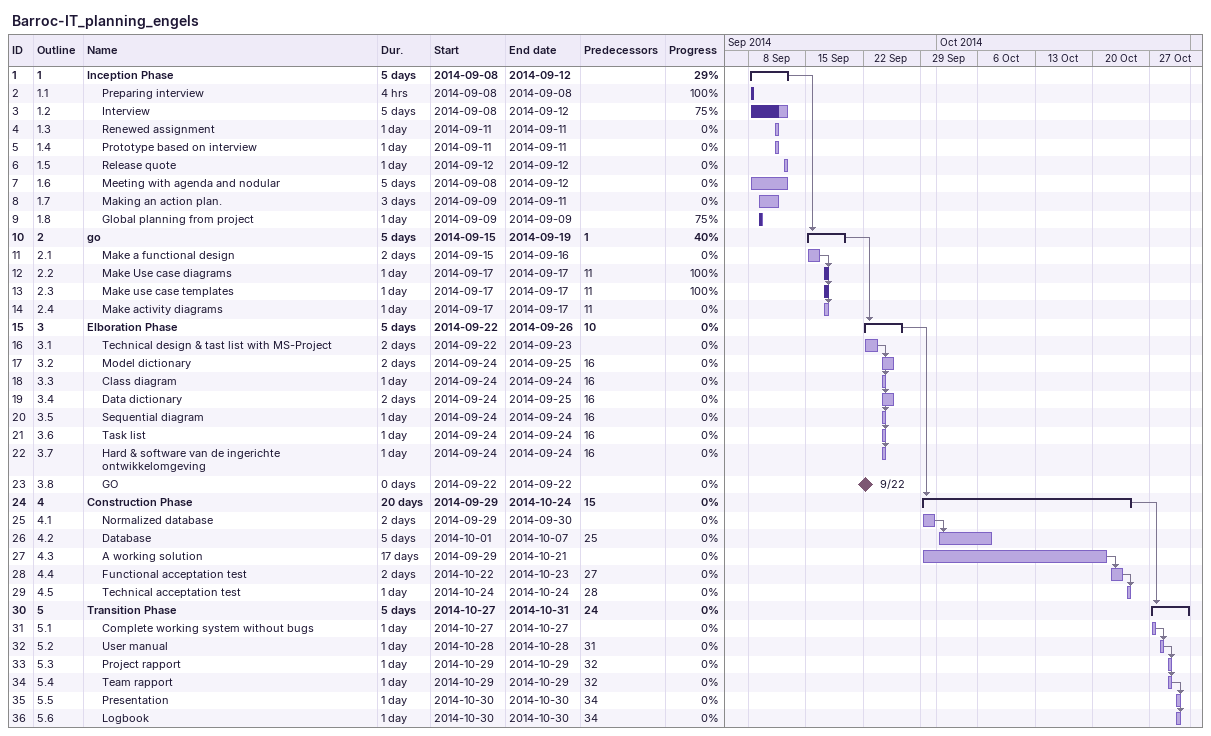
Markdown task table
Barroc-IT_planning_engels

| ID | WBS | Task | Duration | Start | Finish | Predecessors | % complete |
|---|---|---|---|---|---|---|---|
| 1 | 1 | **Inception Phase** | 5d | 2014-09-08 | 2014-09-12 |  | 29 |
| 2 | 1.1 | Preparing interview | 4h | 2014-09-08 | 2014-09-08 |  | 100 |
| 3 | 1.2 | Interview | 5d | 2014-09-08 | 2014-09-12 |  | 75 |
| 4 | 1.3 | Renewed assignment | 1d | 2014-09-11 | 2014-09-11 |  | 0 |
| 5 | 1.4 | Prototype based on interview | 1d | 2014-09-11 | 2014-09-11 |  | 0 |
| 6 | 1.5 | Release quote | 1d | 2014-09-12 | 2014-09-12 |  | 0 |
| 7 | 1.6 | Meeting with agenda and nodular | 5d | 2014-09-08 | 2014-09-12 |  | 0 |
| 8 | 1.7 | Making an action plan. | 3d | 2014-09-09 | 2014-09-11 |  | 0 |
| 9 | 1.8 | Global planning from project | 1d | 2014-09-09 | 2014-09-09 |  | 75 |
| 10 | 2 | **go** | 5d | 2014-09-15 | 2014-09-19 | 1 | 40 |
| 11 | 2.1 | Make a functional design | 2d | 2014-09-15 | 2014-09-16 |  | 0 |
| 12 | 2.2 | Make Use case diagrams | 1d | 2014-09-17 | 2014-09-17 | 11 | 100 |
| 13 | 2.3 | Make use case templates | 1d | 2014-09-17 | 2014-09-17 | 11 | 100 |
| 14 | 2.4 | Make activity diagrams | 1d | 2014-09-17 | 2014-09-17 | 11 | 0 |
| 15 | 3 | **Elboration Phase** | 5d | 2014-09-22 | 2014-09-26 | 10 | 0 |
| 16 | 3.1 | Technical design & tast list with MS-Project | 2d | 2014-09-22 | 2014-09-23 |  | 0 |
| 17 | 3.2 | Model dictionary | 2d | 2014-09-24 | 2014-09-25 | 16 | 0 |
| 18 | 3.3 | Class diagram | 1d | 2014-09-24 | 2014-09-24 | 16 | 0 |
| 19 | 3.4 | Data dictionary | 2d | 2014-09-24 | 2014-09-25 | 16 | 0 |
| 20 | 3.5 | Sequential diagram | 1d | 2014-09-24 | 2014-09-24 | 16 | 0 |
| 21 | 3.6 | Task list | 1d | 2014-09-24 | 2014-09-24 | 16 | 0 |
| 22 | 3.7 | Hard & software van de ingerichte ontwikkelomgeving | 1d | 2014-09-24 | 2014-09-24 | 16 | 0 |
| 23 | 3.8 | GO | 0d | 2014-09-22 | 2014-09-22 |  | 0 |
| 24 | 4 | **Construction Phase** | 20d | 2014-09-29 | 2014-10-24 | 15 | 0 |
| 25 | 4.1 | Normalized database | 2d | 2014-09-29 | 2014-09-30 |  | 0 |
| 26 | 4.2 | Database | 5d | 2014-10-01 | 2014-10-07 | 25 | 0 |
| 27 | 4.3 | A working solution | 17d | 2014-09-29 | 2014-10-21 |  | 0 |
| 28 | 4.4 | Functional acceptation test | 2d | 2014-10-22 | 2014-10-23 | 27 | 0 |
| 29 | 4.5 | Technical acceptation test | 1d | 2014-10-24 | 2014-10-24 | 28 | 0 |
| 30 | 5 | **Transition Phase** | 5d | 2014-10-27 | 2014-10-31 | 24 | 0 |
| 31 | 5.1 | Complete working system without bugs | 1d | 2014-10-27 | 2014-10-27 |  | 0 |
| 32 | 5.2 | User manual | 1d | 2014-10-28 | 2014-10-28 | 31 | 0 |
| 33 | 5.3 | Project rapport | 1d | 2014-10-29 | 2014-10-29 | 32 | 0 |
| 34 | 5.4 | Team rapport | 1d | 2014-10-29 | 2014-10-29 | 32 | 0 |
| 35 | 5.5 | Presentation | 1d | 2014-10-30 | 2014-10-30 | 34 | 0 |
| 36 | 5.6 | Logbook | 1d | 2014-10-30 | 2014-10-30 | 34 | 0 |
